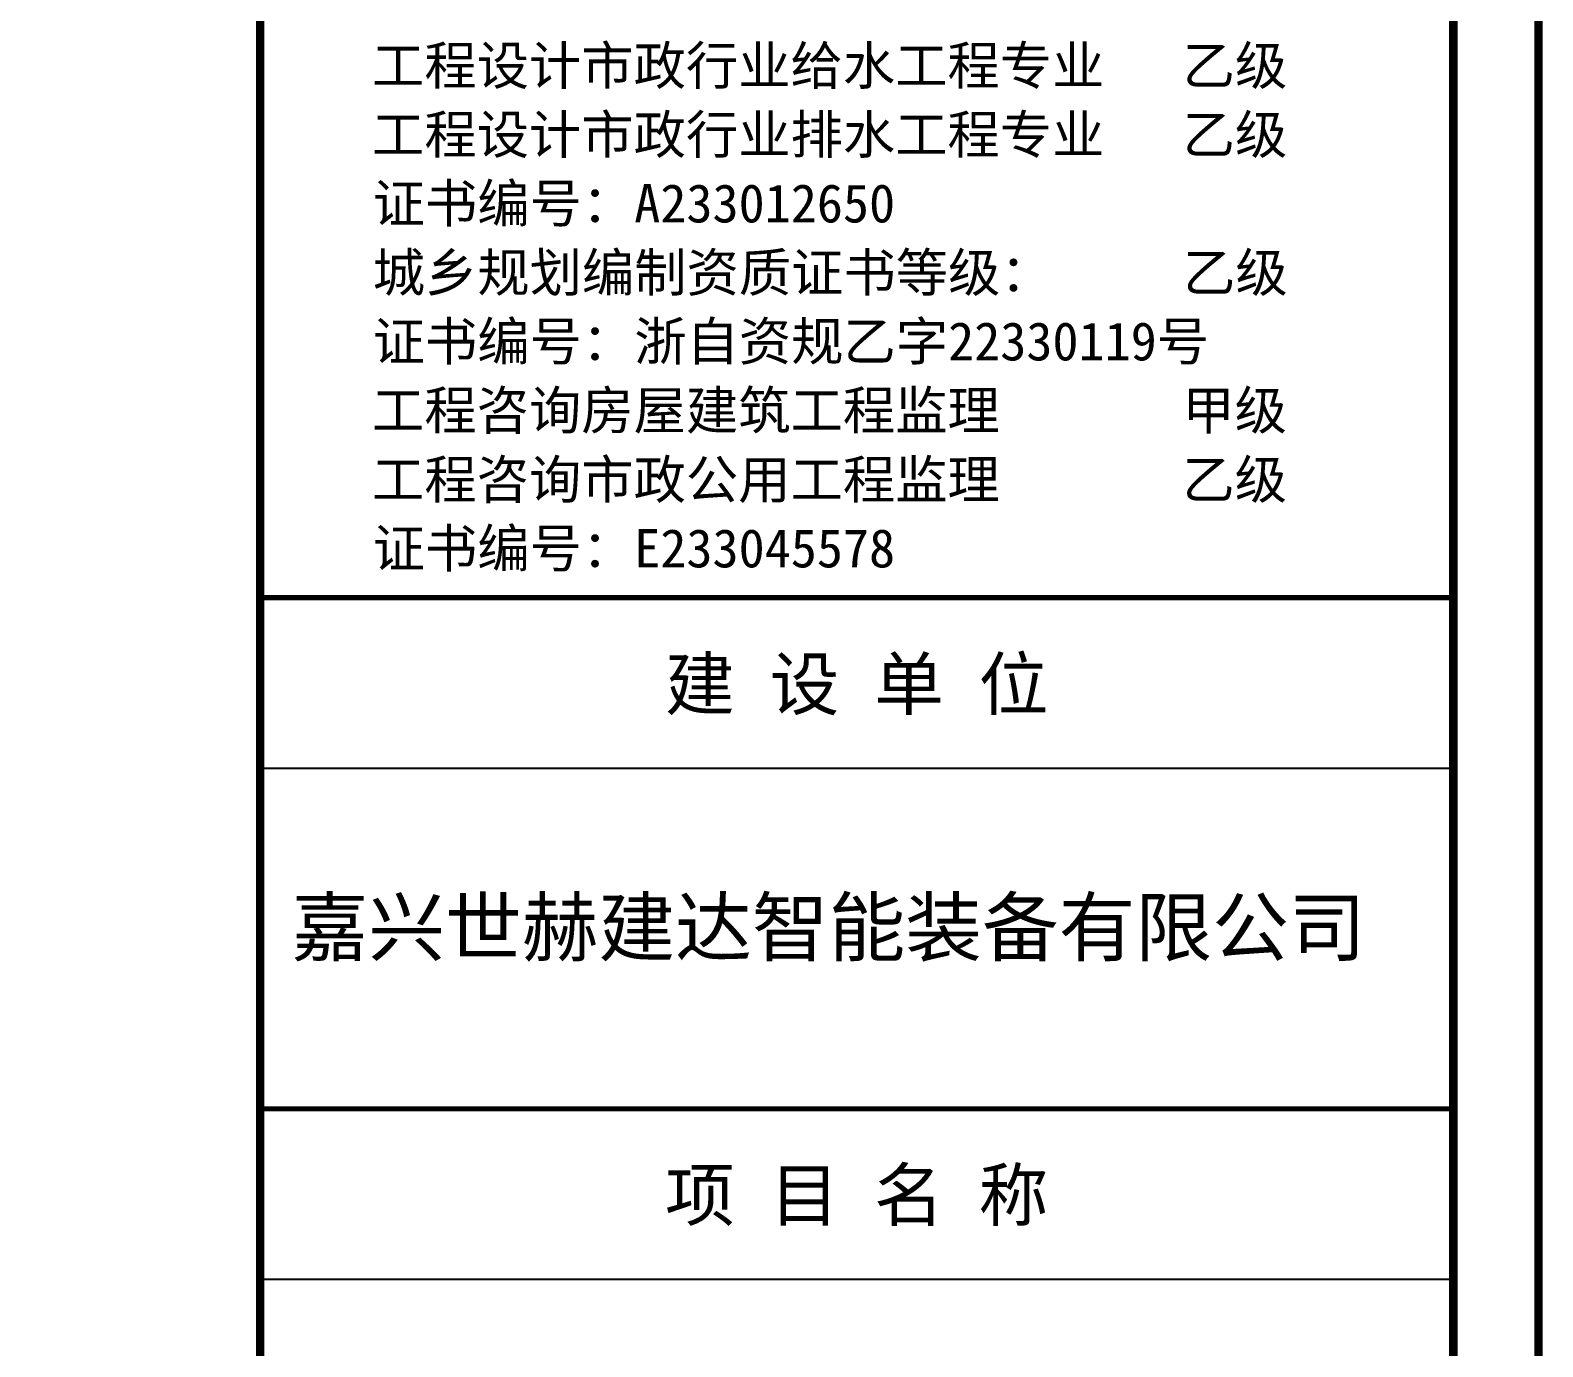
# Model space of a CAD drawing. Extents: x -954573 to -778445, y 800629 to 844719.
# Drawn here: x -787319 to -778445, y 815592 to 823321 of the extents above; entities that cross this region are included whole.
import ezdxf
from ezdxf.enums import TextEntityAlignment as Align

# ---------------------------------------------------------------- set-up
doc = ezdxf.new("R2010")
doc.units = 0
doc.header["$LTSCALE"] = 1000
doc.header["$MEASUREMENT"] = 0
doc.layers.get('Defpoints').update_dxf_attribs({"color": 210})
doc.layers.add('0-cxFrame', color=155, linetype='Continuous')
doc.layers.add('0-cxText', color=131, linetype='Continuous', lineweight=25)
doc.styles.add('cx_biaoti', font='')
doc.styles.add('cx_tuming', font='')
doc.styles.add('cx_tuqian1', font='')
doc.styles.add('黑体', font='', dxfattribs={"height": 12})
doc.styles.get('cx_biaoti').set_extended_font_data('SimSun')
doc.styles.get('cx_tuming').set_extended_font_data('SimHei')
doc.styles.get('cx_tuqian1').set_extended_font_data('SimSun')
doc.styles.get('黑体').set_extended_font_data('SimHei')

# ---------------------------------------------------------------- blocks, each defined once
blk = doc.blocks.new('zjcx_TT(Dragon)')
at = {"layer": '0-cxFrame', "const_width": 30}
blk.add_lwpolyline([(-7000, -10200.2), (0, -10200.2), (0, 0), (-7000, 0)], close=True, dxfattribs=at)
at = {"color": 7, "style": 'cx_biaoti'}
for s, p in [('工程设计市政行业给水工程专业   乙级', (-6343.7, -7188.5)), ('工程设计市政行业排水工程专业   乙级', (-6343.7, -7593.5)), ('证书编号：A233012650', (-6339.9, -7997.3)), ('城乡规划编制资质证书等级：     乙级', (-6339.9, -8403.5)), ('证书编号：浙自资规乙字22330119号', (-6339.9, -8807.3)), ('工程咨询房屋建筑工程监理       甲级', (-6343.7, -9212.3)), ('工程咨询市政公用工程监理       乙级', (-6343.7, -9618.5)), ('证书编号：E233045578', (-6339.9, -10022.3))]:
    blk.add_text(s, height=225, dxfattribs=at).set_placement(p)
blk = doc.blocks.new('zjcx_lan_xiangmu(Dragon)')
for p, q in [((-7000, 8999.8), (0, 8999.8)), ((-7000, 5999.8), (0, 5999.8)), ((-7000, 2999.8), (0, 2999.8)), ((-5000, 1000), (-5000, 0))]:
    blk.add_line(p, q)
at = {"const_width": 30}
for points in [[(-7000, 9999.8), (0, 9999.8)], [(-7000, 6999.8), (0, 6999.8)], [(-7000, 6999.8), (0, 6999.8)], [(-7000, 3999.8), (0, 3999.8)], [(-7000, 3999.8), (0, 3999.8)], [(-7000, 999.8), (0, 999.8)], [(-7000, 0), (0, 0)]]:
    blk.add_lwpolyline(points, dxfattribs=at)
blk.add_lwpolyline([(-7000, 9999.8), (0, 9999.8), (0, 0), (-7000, 0)], close=True)
at = {"style": 'cx_biaoti'}
for s, p in [('建 设 单 位', (-3500, 9499.8)), ('项 目 名 称', (-3500, 6499.8)), ('子 项 名 称', (-3500, 3499.8)), ('工程编号', (-6012.7, 500))]:
    blk.add_text(s, height=300, dxfattribs=at).set_placement(p, align=Align.MIDDLE)
blk = doc.blocks.new('T-项目(Dragon)')
blk.add_blockref('zjcx_lan_xiangmu(Dragon)', (0, 0))
at = {"color": 3, "style": 'cx_tuming'}
for s, height, p in [('嘉兴世赫建达智能装备有限公司', 330, (-6816.1, 7900.8)), ('年产500套智能装备建设项目 ', 350, (-6637.7, 4858.9)), ('125011', 350, (-3227.7, 308.9))]:
    blk.add_text(s, height=height, dxfattribs=at).set_placement(p)
blk = doc.blocks.new('zjcx_T3(Dragon)')
at = {"layer": '0-cxFrame', "const_width": 50}
blk.add_lwpolyline([(-7000, 0), (0, 0), (0, 28700), (-7000, 28700)], close=True, dxfattribs=at)
at = {"layer": '0-cxFrame'}
for name, p in [('zjcx_TT(Dragon)', (0, 28700)), ('T-项目(Dragon)', (0, 8499.8))]:
    blk.add_blockref(name, p, dxfattribs=at)
blk = doc.blocks.new('TK22.A3 L(Dragon)')
at = {"layer": '0-cxFrame', "color": 7, "const_width": 0.5}
blk.add_lwpolyline([(0, 0), (-420, 0), (-420, 297), (0, 297)], close=True, dxfattribs=at)
at = {"layer": '0-cxFrame', "const_width": 0.5}
for points in [[(-75, 5), (-400, 5), (-400, 292), (-75, 292)], [(-5, 5), (-75, 5), (-75, 292), (-5, 292)]]:
    blk.add_lwpolyline(points, close=True, dxfattribs=at)
at = {"layer": '0-cxFrame', "xscale": 0.01, "yscale": 0.01, "zscale": 0.01}
blk.add_blockref('zjcx_T3(Dragon)', (-5, 5), dxfattribs=at)
at = {"style": '黑体', "flags": 4}
blk.add_attdef('图幅', text='', height=3.3, dxfattribs=at).set_placement((-30, 1), align=Align.RIGHT)
at = {"layer": '0-cxText', "flags": 4}
for tag, height, style, p in [('建设单位', 3.5, 'cx_tuming', (-40, 170)), ('项目名称', 3.5, 'cx_tuming', (-40, 140)), ('子项名称', 3.5, 'cx_tuming', (-40, 110)), ('工程编号', 3.3, 'cx_tuqian1', (-30, 95)), ('图名1', 3.5, 'cx_tuming', (-40, 75.5)), ('图名2', 3.5, 'cx_tuming', (-40, 69.5)), ('图名3', 3.5, 'cx_tuming', (-40, 63.5)), ('出图日期', 3.3, 'cx_tuqian1', (-34, 55)), ('专业', 3.3, 'cx_tuqian1', (-50, 47)), ('图号', 3.3, 'cx_tuqian1', (-50, 39)), ('版次', 3.3, 'cx_tuqian1', (-15, 39))]:
    blk.add_attdef(tag, text='', height=height, dxfattribs=dict(at, style=style)).set_placement(p, align=Align.MIDDLE)
at = {"layer": 'Defpoints', "color": 6, "flags": 4}
for tag, height, style, p in [('dwfname', 4, 'cx_tuqian1', (-77, 7)), ('tufu', 3.3, '黑体', (-7, 7))]:
    blk.add_attdef(tag, text='', height=height, dxfattribs=dict(at, style=style)).set_placement(p, align=Align.RIGHT)

msp = doc.modelspace()

# ---------------------------------------------------------------- block references
at = {"layer": '0-cxFrame', "xscale": 100, "yscale": 100, "zscale": 100}
msp.add_blockref('TK22.A3 L(Dragon)', (-778470, 800990), dxfattribs=at)

doc.saveas('drawing.dxf')
